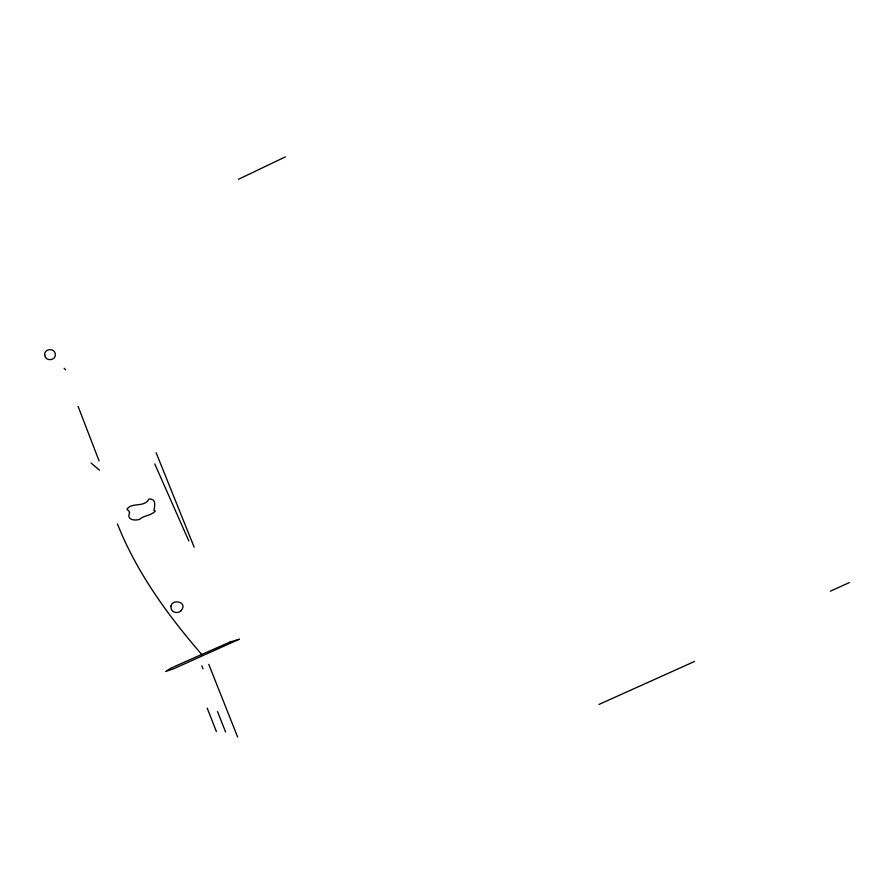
<?xml version="1.0" encoding="UTF-8"?>
<svg xmlns="http://www.w3.org/2000/svg" width="894" height="894" viewBox="0 0 894 894"><rect width="100%" height="100%" fill="white"/><g stroke="black" fill="none" stroke-linecap="round" stroke-linejoin="round"><path stroke-width="1.34" d="M44.767 355.331C45.493 361.835 56.557 360.606 55.26 353.89C54.478 347.397 43.471 348.738 44.767 355.376M180.89 610.859C189.751 600.991 167.502 597.471 171.48 609.563M171.123 606.333L171.335 605.551M181.001 610.758C178.409 613.507 173.056 613.172 171.458 609.518M238.475 179.292L285.32 156.897M830.358 591.191L849.3 582.597M599.002 704.427L694.627 661.415M91.054 463.025L99.502 470.177M64.111 368.261L65.608 369.803M202.346 655.179C168.161 615.765 136.782 572.797 117.472 523.973M154.763 463.93L188.824 540.959M156.148 452.733L194.143 547.15M208.794 664.387L237.659 737.103M201.843 665.851L203.027 668.835M217.465 711.445L225.579 731.974M207.184 708.104L216.437 731.627M78.069 406.323L99.066 460.868M129.541 512.899C126.479 519.76 134.391 520.978 139.509 519.38C143.979 515.168 151.287 515.827 155.332 511.033L154.003 510.396C154.628 505.825 156.718 498.483 148.885 499.064C144.593 507.915 131.373 501.914 126.97 509.334L128.971 511.01L129.541 512.899M230.317 641.993L239.402 639.176L173.928 668.645L165.658 671.517L170.81 668.209A461.371 33.078 -23.5 0 1 188.556 660.264L231.01 641.613L230.317 641.993"/></g></svg>
